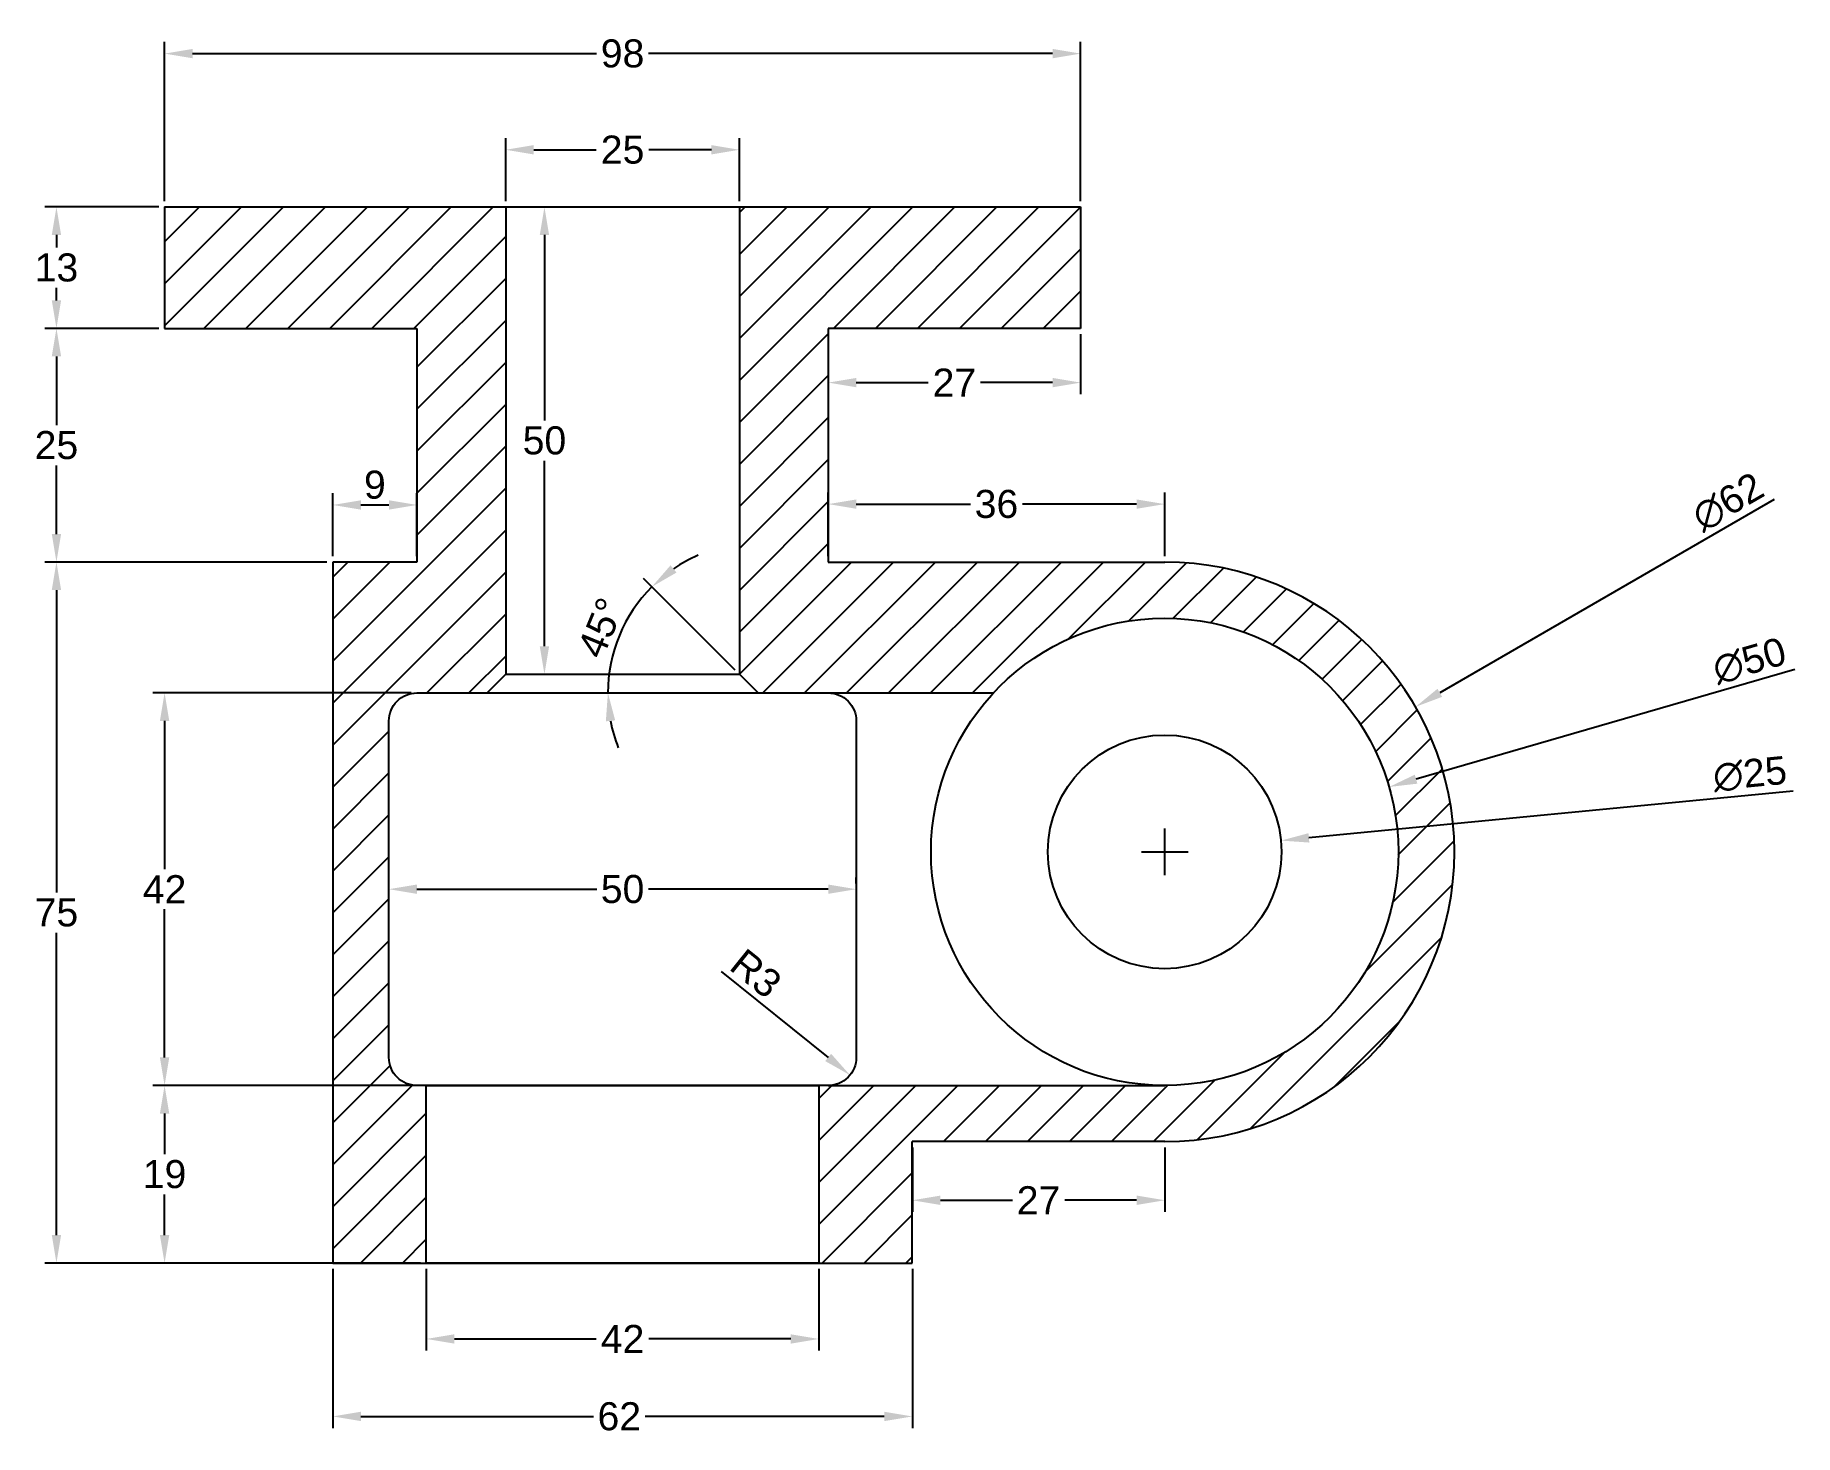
# Model space of a CAD drawing. Header units: millimetres. Extents: x 2898 to 3086, y 1729 to 1879.
import ezdxf

# ---------------------------------------------------------------- set-up
doc = ezdxf.new("R2010")
doc.units = ezdxf.units.MM
doc.styles.get("Standard").update_dxf_attribs({"font": 'arial.ttf'})
doc.dimstyles.new('ISO-25', dxfattribs={"dimtxt": 3, "dimasz": 3, "dimexe": 1.25, "dimexo": 0.625, "dimtad": 1, "dimtxsty": 'Standard', "dimcen": 2.5, "dimadec": 0, "dimazin": 0, "dimtfac": 1, "dimtmove": 0, "dimatfit": 3, "dimfxl": 1, "dimarcsym": 0})

# ---------------------------------------------------------------- blocks, each defined once
blk = doc.blocks.new('*D2')
at = {"color": 0, "lineweight": -2, "transparency": 16777216}
for p, q in [((2911.89, 1861.07), (2911.89, 1878.1)), ((3009.89, 1861.07), (3009.89, 1878.1)), ((2914.89, 1876.85), (2958.11, 1876.85)), ((3006.89, 1876.85), (2963.66, 1876.85))]:
    blk.add_line(p, q, dxfattribs=at)
at = {"color": 0, "transparency": 16777216}
for points in [[(2914.89, 1877.35), (2914.89, 1876.35), (2911.89, 1876.85)], [(3006.89, 1877.35), (3006.89, 1876.35), (3009.89, 1876.85)]]:
    blk.add_solid(points, dxfattribs=at)
at = {"layer": 'Defpoints', "color": 0, "transparency": 16777216}
for p in [(3009.89, 1876.85), (2911.89, 1860.45), (3009.89, 1860.45)]:
    blk.add_point(p, dxfattribs=at)
at = {"color": 0, "transparency": 16777216, "insert": (2960.89, 1876.85), "char_height": 3, "attachment_point": 5}
blk.add_mtext('98', dxfattribs=at)
blk = doc.blocks.new('*D3')
at = {"color": 0, "lineweight": -2, "transparency": 16777216}
for p, q in [((2948.39, 1861.07), (2948.39, 1867.81)), ((2973.39, 1861.07), (2973.39, 1867.81)), ((2951.39, 1866.56), (2958.08, 1866.56)), ((2970.39, 1866.56), (2963.7, 1866.56))]:
    blk.add_line(p, q, dxfattribs=at)
at = {"color": 0, "transparency": 16777216}
for points in [[(2951.39, 1867.06), (2951.39, 1866.06), (2948.39, 1866.56)], [(2970.39, 1867.06), (2970.39, 1866.06), (2973.39, 1866.56)]]:
    blk.add_solid(points, dxfattribs=at)
at = {"layer": 'Defpoints', "color": 0, "transparency": 16777216}
for p in [(2973.39, 1866.56), (2948.39, 1860.45), (2973.39, 1860.45)]:
    blk.add_point(p, dxfattribs=at)
at = {"color": 0, "transparency": 16777216, "insert": (2960.89, 1866.56), "char_height": 3, "attachment_point": 5}
blk.add_mtext('25', dxfattribs=at)
blk = doc.blocks.new('*D4')
at = {"color": 0, "lineweight": -2, "transparency": 16777216}
for p, q in [((2911.26, 1860.45), (2899.07, 1860.45)), ((2900.32, 1857.45), (2900.32, 1856.1)), ((2900.32, 1850.45), (2900.32, 1851.79)), ((2911.26, 1847.45), (2899.07, 1847.45))]:
    blk.add_line(p, q, dxfattribs=at)
at = {"color": 0, "transparency": 16777216}
for points in [[(2899.82, 1857.45), (2900.82, 1857.45), (2900.32, 1860.45)], [(2899.82, 1850.45), (2900.82, 1850.45), (2900.32, 1847.45)]]:
    blk.add_solid(points, dxfattribs=at)
at = {"layer": 'Defpoints', "color": 0, "transparency": 16777216}
for p in [(2911.89, 1860.45), (2900.32, 1847.45), (2911.89, 1847.45)]:
    blk.add_point(p, dxfattribs=at)
at = {"color": 0, "transparency": 16777216, "insert": (2900.32, 1853.95), "char_height": 3, "attachment_point": 5}
blk.add_mtext('13', dxfattribs=at)
blk = doc.blocks.new('*D5')
at = {"color": 0, "lineweight": -2, "transparency": 16777216}
for p, q in [((2911.26, 1847.45), (2899.07, 1847.45)), ((2900.32, 1844.45), (2900.32, 1837.1)), ((2900.32, 1825.45), (2900.32, 1832.79)), ((2929.26, 1822.45), (2899.07, 1822.45))]:
    blk.add_line(p, q, dxfattribs=at)
at = {"color": 0, "transparency": 16777216}
for points in [[(2899.82, 1844.45), (2900.82, 1844.45), (2900.32, 1847.45)], [(2899.82, 1825.45), (2900.82, 1825.45), (2900.32, 1822.45)]]:
    blk.add_solid(points, dxfattribs=at)
at = {"layer": 'Defpoints', "color": 0, "transparency": 16777216}
for p in [(2911.89, 1847.45), (2900.32, 1822.45), (2929.89, 1822.45)]:
    blk.add_point(p, dxfattribs=at)
at = {"color": 0, "transparency": 16777216, "insert": (2900.32, 1834.95), "char_height": 3, "attachment_point": 5}
blk.add_mtext('25', dxfattribs=at)
blk = doc.blocks.new('*D6')
at = {"color": 0, "lineweight": -2, "transparency": 16777216}
for p, q in [((2929.89, 1823.07), (2929.89, 1829.81)), ((2932.89, 1828.56), (2935.89, 1828.56)), ((2938.89, 1823.07), (2938.89, 1829.81))]:
    blk.add_line(p, q, dxfattribs=at)
at = {"color": 0, "transparency": 16777216}
for points in [[(2932.89, 1829.06), (2932.89, 1828.06), (2929.89, 1828.56)], [(2935.89, 1829.06), (2935.89, 1828.06), (2938.89, 1828.56)]]:
    blk.add_solid(points, dxfattribs=at)
at = {"layer": 'Defpoints', "color": 0, "transparency": 16777216}
for p in [(2938.89, 1828.56), (2929.89, 1822.45), (2938.89, 1822.45)]:
    blk.add_point(p, dxfattribs=at)
at = {"color": 0, "transparency": 16777216, "insert": (2934.39, 1830.71), "char_height": 3, "attachment_point": 5}
blk.add_mtext('9', dxfattribs=at)
blk = doc.blocks.new('*D7')
at = {"color": 0, "lineweight": -2, "transparency": 16777216}
for p, q in [((2929.26, 1822.45), (2899.07, 1822.45)), ((2900.32, 1819.45), (2900.32, 1787.1)), ((2900.32, 1750.45), (2900.32, 1782.79)), ((2929.26, 1747.45), (2899.07, 1747.45))]:
    blk.add_line(p, q, dxfattribs=at)
at = {"color": 0, "transparency": 16777216}
for points in [[(2899.82, 1819.45), (2900.82, 1819.45), (2900.32, 1822.45)], [(2899.82, 1750.45), (2900.82, 1750.45), (2900.32, 1747.45)]]:
    blk.add_solid(points, dxfattribs=at)
at = {"layer": 'Defpoints', "color": 0, "transparency": 16777216}
for p in [(2929.89, 1822.45), (2900.32, 1747.45), (2929.89, 1747.45)]:
    blk.add_point(p, dxfattribs=at)
at = {"color": 0, "transparency": 16777216, "insert": (2900.32, 1784.95), "char_height": 3, "attachment_point": 5}
blk.add_mtext('75', dxfattribs=at)
blk = doc.blocks.new('*D8')
at = {"color": 0, "lineweight": -2, "transparency": 16777216}
for p, q in [((2938.26, 1808.45), (2910.64, 1808.45)), ((2911.89, 1805.45), (2911.89, 1789.58)), ((2911.89, 1769.45), (2911.89, 1785.31)), ((2938.26, 1766.45), (2910.64, 1766.45))]:
    blk.add_line(p, q, dxfattribs=at)
at = {"color": 0, "transparency": 16777216}
for points in [[(2911.39, 1805.45), (2912.39, 1805.45), (2911.89, 1808.45)], [(2911.39, 1769.45), (2912.39, 1769.45), (2911.89, 1766.45)]]:
    blk.add_solid(points, dxfattribs=at)
at = {"layer": 'Defpoints', "color": 0, "transparency": 16777216}
for p in [(2938.89, 1808.45), (2911.89, 1766.45), (2938.89, 1766.45)]:
    blk.add_point(p, dxfattribs=at)
at = {"color": 0, "transparency": 16777216, "insert": (2911.89, 1787.45), "char_height": 3, "attachment_point": 5}
blk.add_mtext('42', dxfattribs=at)
blk = doc.blocks.new('*D9')
at = {"color": 0, "lineweight": -2, "transparency": 16777216}
for p, q in [((2939.26, 1766.45), (2910.64, 1766.45)), ((2911.89, 1763.45), (2911.89, 1759.1)), ((2911.89, 1750.45), (2911.89, 1754.79)), ((2939.26, 1747.45), (2910.64, 1747.45))]:
    blk.add_line(p, q, dxfattribs=at)
at = {"color": 0, "transparency": 16777216}
for points in [[(2911.39, 1763.45), (2912.39, 1763.45), (2911.89, 1766.45)], [(2911.39, 1750.45), (2912.39, 1750.45), (2911.89, 1747.45)]]:
    blk.add_solid(points, dxfattribs=at)
at = {"layer": 'Defpoints', "color": 0, "transparency": 16777216}
for p in [(2939.89, 1766.45), (2911.89, 1747.45), (2939.89, 1747.45)]:
    blk.add_point(p, dxfattribs=at)
at = {"color": 0, "transparency": 16777216, "insert": (2911.89, 1756.95), "char_height": 3, "attachment_point": 5}
blk.add_mtext('19', dxfattribs=at)
blk = doc.blocks.new('*D10')
at = {"color": 0, "lineweight": -2, "transparency": 16777216}
for p, q in [((2935.89, 1788.07), (2935.89, 1788.7)), ((2985.89, 1788.07), (2985.89, 1788.7)), ((2938.89, 1787.45), (2958.12, 1787.45)), ((2982.89, 1787.45), (2963.66, 1787.45))]:
    blk.add_line(p, q, dxfattribs=at)
at = {"color": 0, "transparency": 16777216}
for points in [[(2938.89, 1787.95), (2938.89, 1786.95), (2935.89, 1787.45)], [(2982.89, 1787.95), (2982.89, 1786.95), (2985.89, 1787.45)]]:
    blk.add_solid(points, dxfattribs=at)
at = {"layer": 'Defpoints', "color": 0, "transparency": 16777216}
for p in [(2935.89, 1787.45), (2985.89, 1787.45), (2985.89, 1787.45)]:
    blk.add_point(p, dxfattribs=at)
at = {"color": 0, "transparency": 16777216, "insert": (2960.89, 1787.45), "char_height": 3, "attachment_point": 5}
blk.add_mtext('50', dxfattribs=at)
blk = doc.blocks.new('*D11')
at = {"color": 0, "lineweight": -2, "transparency": 16777216}
blk.add_line((2971.44, 1778.66), (2982.89, 1769.45), dxfattribs=at)
at = {"color": 0, "transparency": 16777216}
blk.add_solid([(2983.2, 1769.84), (2982.57, 1769.06), (2985.22, 1767.56)], dxfattribs=at)
at = {"layer": 'Defpoints', "color": 0, "transparency": 16777216}
for p in [(2982.89, 1769.45), (2985.22, 1767.56)]:
    blk.add_point(p, dxfattribs=at)
at = {"color": 0, "transparency": 16777216, "insert": (2975.16, 1778.43), "char_height": 3, "attachment_point": 5, "rotation": 321.1728}
blk.add_mtext('R3', dxfattribs=at)
blk = doc.blocks.new('*D12')
at = {"color": 0, "lineweight": -2, "transparency": 16777216}
blk.add_line((2972.95, 1810.89), (2963.14, 1820.69), dxfattribs=at)
for start, end in [(113.571, 124.2855), (135, 180), (190.7145, 201.429)]:
    blk.add_arc((2975.39, 1808.45), 16.07, start, end, dxfattribs=at)
at = {"color": 0, "transparency": 16777216}
for points in [[(2966.66, 1821.33), (2966.02, 1822.1), (2964.03, 1819.81)], [(2959.1, 1805.41), (2960.1, 1805.51), (2959.32, 1808.45)]]:
    blk.add_solid(points, dxfattribs=at)
at = {"layer": 'Defpoints', "color": 0, "transparency": 16777216}
for p in [(2961.47, 1816.48), (2973.39, 1810.45), (2938.89, 1808.45), (2975.39, 1808.45), (2982.89, 1808.45)]:
    blk.add_point(p, dxfattribs=at)
at = {"color": 0, "transparency": 16777216, "insert": (2958.56, 1815.42), "char_height": 3, "attachment_point": 5, "rotation": 67.5}
blk.add_mtext('45°', dxfattribs=at)
blk = doc.blocks.new('*D13')
at = {"color": 0, "lineweight": -2, "transparency": 16777216}
for p, q in [((2949.01, 1860.45), (2953.78, 1860.45)), ((2952.53, 1857.45), (2952.53, 1837.6)), ((2952.53, 1813.45), (2952.53, 1833.29)), ((2949.01, 1810.45), (2953.78, 1810.45))]:
    blk.add_line(p, q, dxfattribs=at)
at = {"color": 0, "transparency": 16777216}
for points in [[(2952.03, 1857.45), (2953.03, 1857.45), (2952.53, 1860.45)], [(2952.03, 1813.45), (2953.03, 1813.45), (2952.53, 1810.45)]]:
    blk.add_solid(points, dxfattribs=at)
at = {"layer": 'Defpoints', "color": 0, "transparency": 16777216}
for p in [(2948.39, 1860.45), (2952.53, 1860.45), (2948.39, 1810.45)]:
    blk.add_point(p, dxfattribs=at)
at = {"color": 0, "transparency": 16777216, "insert": (2952.53, 1835.45), "char_height": 3, "attachment_point": 5}
blk.add_mtext('50', dxfattribs=at)
blk = doc.blocks.new('*D14')
at = {"color": 0, "lineweight": -2, "transparency": 16777216}
for p, q in [((2982.89, 1846.82), (2982.89, 1840.4)), ((3009.89, 1846.82), (3009.89, 1840.4)), ((2985.89, 1841.65), (2993.59, 1841.65)), ((3006.89, 1841.65), (2999.19, 1841.65))]:
    blk.add_line(p, q, dxfattribs=at)
at = {"color": 0, "transparency": 16777216}
for points in [[(2985.89, 1842.15), (2985.89, 1841.15), (2982.89, 1841.65)], [(3006.89, 1842.15), (3006.89, 1841.15), (3009.89, 1841.65)]]:
    blk.add_solid(points, dxfattribs=at)
at = {"layer": 'Defpoints', "color": 0, "transparency": 16777216}
for p in [(2982.89, 1847.45), (3009.89, 1847.45), (2982.89, 1841.65)]:
    blk.add_point(p, dxfattribs=at)
at = {"color": 0, "transparency": 16777216, "insert": (2996.39, 1841.65), "char_height": 3, "attachment_point": 5}
blk.add_mtext('27', dxfattribs=at)
blk = doc.blocks.new('*D15')
at = {"color": 0, "lineweight": -2, "transparency": 16777216}
for p, q in [((2982.89, 1823.07), (2982.89, 1829.9)), ((3018.89, 1823.07), (3018.89, 1829.9)), ((2985.89, 1828.65), (2998.12, 1828.65)), ((3015.89, 1828.65), (3003.66, 1828.65))]:
    blk.add_line(p, q, dxfattribs=at)
at = {"color": 0, "transparency": 16777216}
for points in [[(2985.89, 1829.15), (2985.89, 1828.15), (2982.89, 1828.65)], [(3015.89, 1829.15), (3015.89, 1828.15), (3018.89, 1828.65)]]:
    blk.add_solid(points, dxfattribs=at)
at = {"layer": 'Defpoints', "color": 0, "transparency": 16777216}
for p in [(3018.89, 1828.65), (2982.89, 1822.45), (3018.89, 1822.45)]:
    blk.add_point(p, dxfattribs=at)
at = {"color": 0, "transparency": 16777216, "insert": (3000.89, 1828.65), "char_height": 3, "attachment_point": 5}
blk.add_mtext('36', dxfattribs=at)
blk = doc.blocks.new('*D16')
at = {"color": 0, "lineweight": -2, "transparency": 16777216}
for p, q in [((3084.08, 1829.13), (3048.32, 1808.46)), ((3018.89, 1788.95), (3018.89, 1793.95)), ((3016.39, 1791.45), (3021.39, 1791.45))]:
    blk.add_line(p, q, dxfattribs=at)
at = {"color": 0, "transparency": 16777216}
blk.add_solid([(3048.07, 1808.89), (3048.57, 1808.03), (3045.73, 1806.96)], dxfattribs=at)
at = {"layer": 'Defpoints', "color": 0, "transparency": 16777216}
for p in [(3045.73, 1806.96), (2992.05, 1775.93)]:
    blk.add_point(p, dxfattribs=at)
at = {"color": 0, "transparency": 16777216, "insert": (3079.16, 1828.87), "char_height": 3, "attachment_point": 5, "rotation": 30.0296}
blk.add_mtext('∅62', dxfattribs=at)
blk = doc.blocks.new('*D17')
at = {"color": 0, "lineweight": -2, "transparency": 16777216}
for p, q in [((3086.3, 1810.94), (3045.79, 1799.22)), ((3018.89, 1788.95), (3018.89, 1793.95)), ((3016.39, 1791.45), (3021.39, 1791.45))]:
    blk.add_line(p, q, dxfattribs=at)
at = {"color": 0, "transparency": 16777216}
blk.add_solid([(3045.65, 1799.7), (3045.92, 1798.74), (3042.9, 1798.39)], dxfattribs=at)
at = {"layer": 'Defpoints', "color": 0, "transparency": 16777216}
for p in [(3042.9, 1798.39), (2994.87, 1784.5)]:
    blk.add_point(p, dxfattribs=at)
at = {"color": 0, "transparency": 16777216, "insert": (3081.45, 1811.87), "char_height": 3, "attachment_point": 5, "rotation": 16.1301}
blk.add_mtext('∅50', dxfattribs=at)
blk = doc.blocks.new('*D18')
at = {"color": 0, "lineweight": -2, "transparency": 16777216}
for p, q in [((3086.11, 1797.95), (3034.32, 1792.94)), ((3018.89, 1788.95), (3018.89, 1793.95)), ((3016.39, 1791.45), (3021.39, 1791.45))]:
    blk.add_line(p, q, dxfattribs=at)
at = {"color": 0, "transparency": 16777216}
blk.add_solid([(3034.27, 1793.44), (3034.36, 1792.44), (3031.33, 1792.65)], dxfattribs=at)
at = {"layer": 'Defpoints', "color": 0, "transparency": 16777216}
for p in [(3031.33, 1792.65), (3006.45, 1790.24)]:
    blk.add_point(p, dxfattribs=at)
at = {"color": 0, "transparency": 16777216, "insert": (3081.5, 1799.76), "char_height": 3, "attachment_point": 5, "rotation": 5.5294}
blk.add_mtext('∅25', dxfattribs=at)
blk = doc.blocks.new('*D19')
at = {"color": 0, "lineweight": -2, "transparency": 16777216}
for p, q in [((2929.89, 1746.82), (2929.89, 1729.79)), ((2991.89, 1746.82), (2991.89, 1729.79)), ((2932.89, 1731.04), (2957.78, 1731.04)), ((2988.89, 1731.04), (2963.31, 1731.04))]:
    blk.add_line(p, q, dxfattribs=at)
at = {"color": 0, "transparency": 16777216}
for points in [[(2932.89, 1731.54), (2932.89, 1730.54), (2929.89, 1731.04)], [(2988.89, 1731.54), (2988.89, 1730.54), (2991.89, 1731.04)]]:
    blk.add_solid(points, dxfattribs=at)
at = {"layer": 'Defpoints', "color": 0, "transparency": 16777216}
for p in [(2929.89, 1747.45), (2991.89, 1747.45), (2991.89, 1731.04)]:
    blk.add_point(p, dxfattribs=at)
at = {"color": 0, "transparency": 16777216, "insert": (2960.54, 1731.04), "char_height": 3, "attachment_point": 5}
blk.add_mtext('62', dxfattribs=at)
blk = doc.blocks.new('*D20')
at = {"color": 0, "lineweight": -2, "transparency": 16777216}
for p, q in [((2939.89, 1746.82), (2939.89, 1738.08)), ((2981.89, 1746.82), (2981.89, 1738.08)), ((2942.89, 1739.33), (2958.07, 1739.33)), ((2978.89, 1739.33), (2963.71, 1739.33))]:
    blk.add_line(p, q, dxfattribs=at)
at = {"color": 0, "transparency": 16777216}
for points in [[(2942.89, 1739.83), (2942.89, 1738.83), (2939.89, 1739.33)], [(2978.89, 1739.83), (2978.89, 1738.83), (2981.89, 1739.33)]]:
    blk.add_solid(points, dxfattribs=at)
at = {"layer": 'Defpoints', "color": 0, "transparency": 16777216}
for p in [(2939.89, 1747.45), (2981.89, 1747.45), (2981.89, 1739.33)]:
    blk.add_point(p, dxfattribs=at)
at = {"color": 0, "transparency": 16777216, "insert": (2960.89, 1739.33), "char_height": 3, "attachment_point": 5}
blk.add_mtext('42', dxfattribs=at)
blk = doc.blocks.new('*D21')
at = {"color": 0, "lineweight": -2, "transparency": 16777216}
for p, q in [((2991.89, 1759.82), (2991.89, 1752.92)), ((3018.89, 1759.82), (3018.89, 1752.92)), ((2994.89, 1754.17), (3002.59, 1754.17)), ((3015.89, 1754.17), (3008.19, 1754.17))]:
    blk.add_line(p, q, dxfattribs=at)
at = {"color": 0, "transparency": 16777216}
for points in [[(2994.89, 1754.67), (2994.89, 1753.67), (2991.89, 1754.17)], [(3015.89, 1754.67), (3015.89, 1753.67), (3018.89, 1754.17)]]:
    blk.add_solid(points, dxfattribs=at)
at = {"layer": 'Defpoints', "color": 0, "transparency": 16777216}
for p in [(2991.89, 1760.45), (3018.89, 1760.45), (3018.89, 1754.17)]:
    blk.add_point(p, dxfattribs=at)
at = {"color": 0, "transparency": 16777216, "insert": (3005.39, 1754.17), "char_height": 3, "attachment_point": 5}
blk.add_mtext('27', dxfattribs=at)

msp = doc.modelspace()

# ---------------------------------------------------------------- hatches: boundary and pattern name
h = msp.add_hatch()
h.set_pattern_fill('ANSI31', color=256)
h.paths.add_polyline_path([(2948.387, 1860.446), (2911.887, 1860.446), (2911.887, 1847.446), (2938.887, 1847.446), (2938.887, 1822.446), (2929.887, 1822.446), (2929.887, 1747.446), (2939.887, 1747.446), (2939.887, 1766.446), (2938.887, 1766.446, -0.4142136), (2935.887, 1769.446), (2935.887, 1805.446, -0.4142136), (2938.887, 1808.446), (2946.387, 1808.446), (2948.387, 1810.446)])
h.paths.add_polyline_path([(2991.887, 1760.446), (3018.887, 1760.446, 1), (3018.887, 1822.446), (2982.887, 1822.446), (2982.887, 1847.446), (3009.887, 1847.446), (3009.887, 1860.446), (2973.387, 1860.446), (2973.387, 1810.446), (2975.387, 1808.446), (2982.887, 1808.446), (3000.557, 1808.446, -0.6818747), (3043.887, 1791.446, -0.4142136), (3018.887, 1766.446), (2982.887, 1766.446), (2981.887, 1766.446), (2981.887, 1747.446), (2991.887, 1747.446)])

# ---------------------------------------------------------------- linework, layer by layer
for p, q in [((2911.887, 1860.446), (3009.887, 1860.446)), ((2911.887, 1860.446), (2911.887, 1847.446)), ((2948.387, 1860.446), (2948.387, 1810.446)), ((2973.387, 1860.446), (2973.387, 1810.446)), ((3009.887, 1860.446), (3009.887, 1847.446)), ((2911.887, 1847.446), (2938.887, 1847.446)), ((2938.887, 1847.446), (2938.887, 1822.446)), ((3009.887, 1847.446), (2982.887, 1847.446)), ((2982.887, 1847.446), (2982.887, 1822.446)), ((2938.887, 1822.446), (2929.887, 1822.446)), ((2929.887, 1822.446), (2929.887, 1747.446)), ((2982.887, 1822.446), (3018.887, 1822.446)), ((2948.387, 1810.446), (2946.387, 1808.446)), ((2948.387, 1810.446), (2973.387, 1810.446)), ((2973.387, 1810.446), (2975.387, 1808.446)), ((2982.887, 1808.446), (3000.557, 1808.446)), ((2982.887, 1766.446), (3018.887, 1766.446)), ((3018.887, 1760.446), (2991.887, 1760.446)), ((2991.887, 1747.446), (2991.887, 1760.446)), ((2929.887, 1747.446), (2991.887, 1747.446))]:
    msp.add_line(p, q)
msp.add_lwpolyline([(2938.887, 1808.446), (2982.887, 1808.446, -0.4142136), (2985.887, 1805.446), (2985.887, 1769.446, -0.4142136), (2982.887, 1766.446), (2938.887, 1766.446, -0.4142136), (2935.887, 1769.446), (2935.887, 1805.446, -0.4142136)], format="xyb", close=True)
msp.add_lwpolyline([(2939.887, 1766.446), (2981.887, 1766.446), (2981.887, 1747.446), (2939.887, 1747.446)], close=True)
for radius in [25, 12.5]:
    msp.add_circle((3018.887, 1791.446), radius)
msp.add_arc((3018.887, 1791.446), 31, 270, 90)

# ---------------------------------------------------------------- dimensions: what is measured, and where the dimension line sits
at = {"color": 3}
for base, p1, p2, picture, middle in [((3009.887, 1876.852), (2911.887, 1860.446), (3009.887, 1860.446), '*D2', (2960.887, 1876.852)), ((2991.887, 1731.044), (2929.887, 1747.446), (2991.887, 1747.446), '*D19', (2960.545, 1731.044)), ((2981.887, 1739.329), (2939.887, 1747.446), (2981.887, 1747.446), '*D20', (2960.887, 1739.329))]:
    dim = msp.add_linear_dim(base=base, p1=p1, p2=p2, dimstyle='ISO-25', override={"dimtad": 0, "dimtih": 1}, dxfattribs=at)
    dim.commit()
    dim.dimension.update_dxf_attribs({"geometry": picture, "text_midpoint": middle, "dimtype": 160})
for base, p1, p2, picture, middle in [((2973.387, 1866.56), (2948.387, 1860.446), (2973.387, 1860.446), '*D3', (2960.887, 1866.56)), ((2982.887, 1841.648), (3009.887, 1847.446), (2982.887, 1847.446), '*D14', (2996.387, 1841.648)), ((3018.887, 1828.647), (2982.887, 1822.446), (3018.887, 1822.446), '*D15', (3000.887, 1828.647)), ((2985.887, 1787.446), (2935.887, 1787.446), (2985.887, 1787.446), '*D10', (2960.887, 1787.446)), ((3018.887, 1754.174), (2991.887, 1760.446), (3018.887, 1760.446), '*D21', (3005.387, 1754.174))]:
    dim = msp.add_linear_dim(base=base, p1=p1, p2=p2, dimstyle='ISO-25', override={"dimtad": 0, "dimtih": 1}, dxfattribs=at)
    dim.commit()
    dim.dimension.update_dxf_attribs({"geometry": picture, "text_midpoint": middle})
for base, p1, p2, picture, middle in [((2900.319, 1847.446), (2911.887, 1860.446), (2911.887, 1847.446), '*D4', (2900.319, 1853.946)), ((2952.527, 1860.446), (2948.387, 1810.446), (2948.387, 1860.446), '*D13', (2952.527, 1835.446)), ((2900.319, 1822.446), (2911.887, 1847.446), (2929.887, 1822.446), '*D5', (2900.319, 1834.946)), ((2900.319, 1747.446), (2929.887, 1822.446), (2929.887, 1747.446), '*D7', (2900.319, 1784.946)), ((2911.887, 1766.446), (2938.887, 1808.446), (2938.887, 1766.446), '*D8', (2911.887, 1787.446)), ((2911.887, 1747.446), (2939.887, 1766.446), (2939.887, 1747.446), '*D9', (2911.887, 1756.946))]:
    dim = msp.add_linear_dim(base=base, p1=p1, p2=p2, angle=90, dimstyle='ISO-25', override={"dimtad": 0, "dimtih": 1}, dxfattribs=at)
    dim.commit()
    dim.dimension.update_dxf_attribs({"geometry": picture, "text_midpoint": middle})
dim = msp.add_linear_dim(base=(2938.887, 1828.555), p1=(2929.887, 1822.446), p2=(2938.887, 1822.446), dimstyle='ISO-25', dxfattribs=at)
dim.commit()
dim.dimension.update_dxf_attribs({"geometry": '*D6', "text_midpoint": (2934.387, 1830.712)})
for p1, p2, picture, middle in [((2992.049, 1775.932), (3045.726, 1806.959), '*D16', (3080.276, 1826.931)), ((2994.872, 1784.5), (3042.903, 1798.391), '*D17', (3082.075, 1809.72)), ((3006.446, 1790.241), (3031.329, 1792.65), '*D18', (3081.712, 1797.527))]:
    dim = msp.add_diameter_dim_2p(p1=p1, p2=p2, dimstyle='ISO-25', override={"dimtofl": 0}, dxfattribs=at)
    dim.commit()
    dim.dimension.update_dxf_attribs({"geometry": picture, "text_midpoint": middle, "dimtype": 163})
dim = msp.add_angular_dim_2l(base=(2961.474, 1816.478), line1=((2973.387, 1810.446), (2975.387, 1808.446)), line2=((2938.887, 1808.446), (2982.887, 1808.446)), dimstyle='ISO-25', dxfattribs=at)
dim.commit()
dim.dimension.update_dxf_attribs({"geometry": '*D12', "text_midpoint": (2958.558, 1815.417)})
dim = msp.add_radius_dim(center=(2982.887, 1769.446), mpoint=(2985.225, 1767.565), dimstyle='ISO-25', dxfattribs=at)
dim.commit()
dim.dimension.update_dxf_attribs({"geometry": '*D11', "text_midpoint": (2973.807, 1776.754), "dimtype": 164})

doc.saveas('drawing.dxf')
